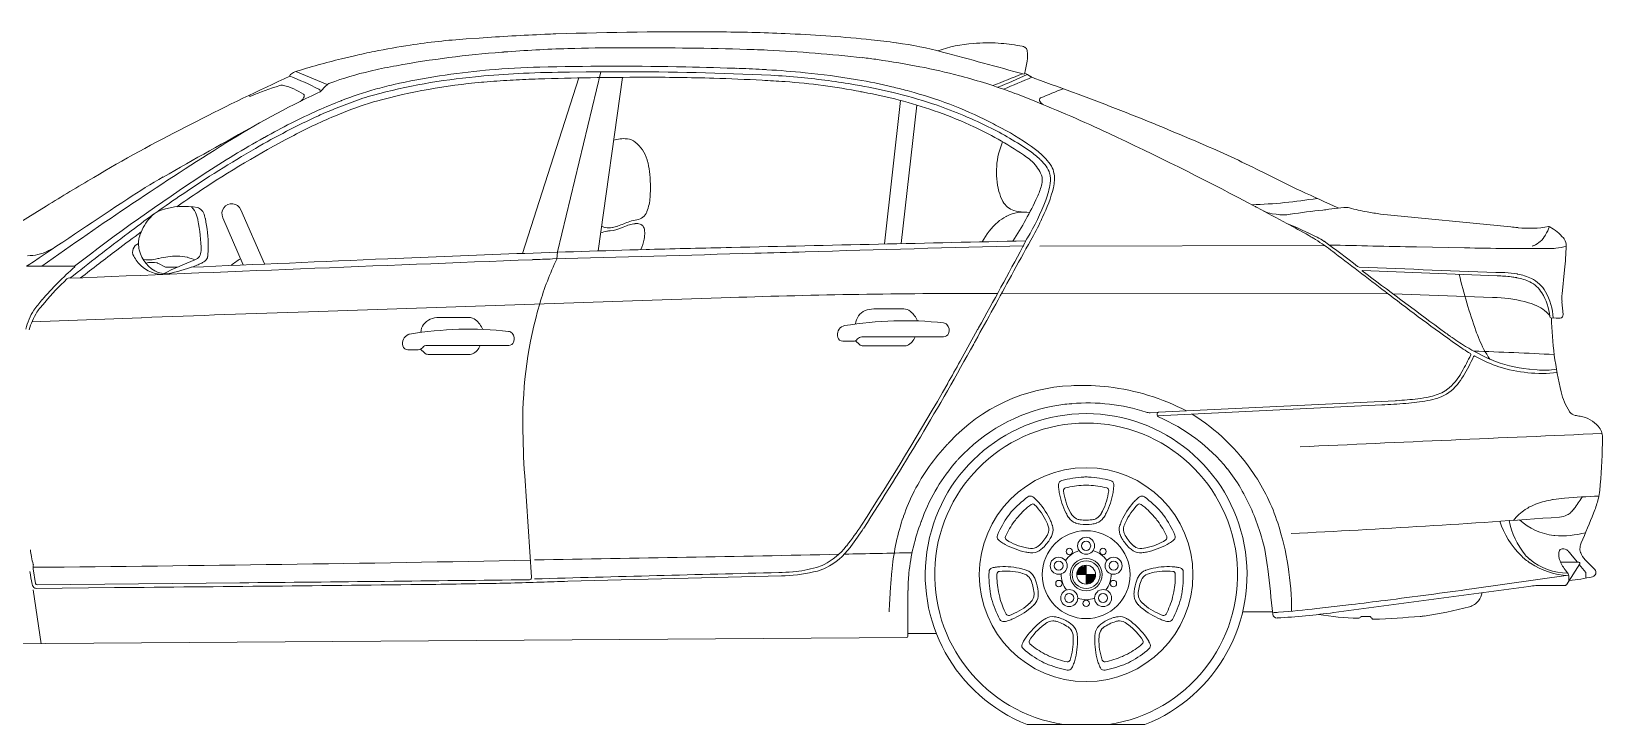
# Model space of a CAD drawing. Header units: millimetres. Extents: x 1135 to 1350, y 205 to 283.
# Drawn here: x 1158.92 to 1162.251, y 210.334 to 211.803 of the extents above; entities that cross this region are included whole.
import ezdxf

# ---------------------------------------------------------------- set-up
doc = ezdxf.new("R2010")
doc.units = ezdxf.units.MM
doc.header["$LTSCALE"] = 10
doc.layers.add('CARROS', color=252, linetype='Continuous', lineweight=13)

# ---------------------------------------------------------------- blocks, each defined once
blk = doc.blocks.new('A$C22F757E9')
at = {"layer": 'CARROS'}
h = blk.add_hatch(color=256, dxfattribs=at)
edge = h.paths.add_edge_path()
edge.add_line((-113.0689, 1228.8035), (-113.0506, 1228.8035))
edge.add_line((-113.0506, 1228.8035), (-113.0506, 1228.8217))
edge.add_ellipse((-113.0506, 1228.8035), major_axis=(0.0129, 0.0129), ratio=1, start_angle=45, end_angle=135)
edge = h.paths.add_edge_path()
edge.add_line((-113.0323, 1228.8035), (-113.0506, 1228.8035))
edge.add_line((-113.0506, 1228.8035), (-113.0506, 1228.7852))
edge.add_ellipse((-113.0506, 1228.8035), major_axis=(-0.0129, 0.0129), ratio=1, start_angle=135, end_angle=225)
for p, q in [((-114.3375, 1229.9403), (-114.3649, 1229.9385)), ((-113.6779, 1229.9493), (-113.6886, 1229.9497)), ((-114.2851, 1229.9107), (-114.2893, 1229.9104)), ((-113.9976, 1229.9196), (-114.0158, 1229.9195)), ((-113.4525, 1229.9302), (-113.453, 1229.9302)), ((-113.2899, 1229.929), (-113.2829, 1229.9294)), ((-113.1811, 1229.9211), (-113.1809, 1229.921)), ((-113.1757, 1229.9136), (-113.1757, 1229.913)), ((-114.6015, 1229.9028), (-114.6293, 1229.8961)), ((-114.563, 1229.8715), (-114.5684, 1229.8702)), ((-114.3156, 1229.8728), (-114.3239, 1229.8721)), ((-113.917, 1229.8793), (-113.9193, 1229.8794)), ((-113.7863, 1229.876), (-113.7918, 1229.8762)), ((-113.73, 1229.8734), (-113.7301, 1229.8734)), ((-114.7386, 1229.8601), (-114.7386, 1229.8596)), ((-114.7372, 1229.8629), (-114.7376, 1229.8625)), ((-114.7263, 1229.8691), (-114.6596, 1229.8416)), ((-114.6625, 1229.839), (-114.6736, 1229.8272)), ((-114.3273, 1229.86), (-114.345, 1229.8584)), ((-114.3273, 1229.847), (-114.3325, 1229.8465)), ((-114.2654, 1229.8514), (-114.2719, 1229.851)), ((-114.1263, 1229.8557), (-114.2454, 1229.484)), ((-114.1713, 1229.4871), (-114.0798, 1229.8688)), ((-114.1108, 1229.8685), (-114.1462, 1229.8681)), ((-114.0333, 1229.8569), (-114.0854, 1229.4893)), ((-113.689, 1229.848), (-113.6899, 1229.848)), ((-113.5356, 1229.852), (-113.5396, 1229.8526)), ((-113.3156, 1229.8594), (-113.3194, 1229.8604)), ((-114.7102, 1229.8125), (-114.7096, 1229.8135)), ((-114.676, 1229.8256), (-114.6794, 1229.8242)), ((-114.6741, 1229.8279), (-114.6738, 1229.8269)), ((-114.6291, 1229.8078), (-114.6301, 1229.8075)), ((-113.5134, 1229.8238), (-113.5224, 1229.8256)), ((-113.478, 1229.504), (-113.444, 1229.8081)), ((-113.4622, 1229.8256), (-113.463, 1229.8258)), ((-113.4151, 1229.8247), (-113.4303, 1229.8289)), ((-113.207, 1229.8251), (-113.2081, 1229.8255)), ((-113.1492, 1229.807), (-113.1489, 1229.8064)), ((-114.6743, 1229.7773), (-114.6777, 1229.7757)), ((-114.6422, 1229.7757), (-114.6442, 1229.7748)), ((-113.4427, 1229.5047), (-113.4098, 1229.7984)), ((-114.9368, 1229.7638), (-114.9606, 1229.7517)), ((-113.2863, 1229.7513), (-113.2889, 1229.7525)), ((-113.258, 1229.7524), (-113.2596, 1229.7532)), ((-113.23, 1229.7496), (-113.2301, 1229.7496)), ((-114.7925, 1229.7299), (-114.7934, 1229.7294)), ((-113.9808, 1229.6807), (-113.9813, 1229.6824)), ((-113.1645, 1229.678), (-113.1649, 1229.6784)), ((-113.1474, 1229.682), (-113.1487, 1229.6833)), ((-113.1362, 1229.6845), (-113.1368, 1229.6852)), ((-113.1437, 1229.6408), (-113.1437, 1229.6412)), ((-113.1279, 1229.653), (-113.1281, 1229.6536)), ((-113.1188, 1229.6536), (-113.1189, 1229.6539)), ((-114.9658, 1229.6099), (-114.967, 1229.6091)), ((-114.93, 1229.6159), (-114.9316, 1229.6148)), ((-113.1269, 1229.6323), (-113.1268, 1229.6332)), ((-115.2553, 1229.5843), (-115.436, 1229.4733)), ((-114.9437, 1229.5785), (-114.9471, 1229.5829)), ((-114.8426, 1229.5767), (-114.7927, 1229.4617)), ((-113.9822, 1229.5717), (-113.9818, 1229.5726)), ((-113.2273, 1229.5946), (-113.227, 1229.5941)), ((-112.6951, 1229.585), (-112.7085, 1229.5921)), ((-112.5042, 1229.5813), (-112.5359, 1229.5775)), ((-114.8377, 1229.4598), (-114.8809, 1229.5596)), ((-114.0709, 1229.5391), (-114.07, 1229.5389)), ((-114.055, 1229.5387), (-114.0543, 1229.5389)), ((-114.0065, 1229.5471), (-114.0069, 1229.5471)), ((-113.2191, 1229.5628), (-113.2205, 1229.562)), ((-113.1461, 1229.5541), (-113.1454, 1229.5557)), ((-112.6475, 1229.5669), (-112.6564, 1229.5682)), ((-112.1501, 1229.5401), (-112.4263, 1229.5674)), ((-112.135, 1229.5386), (-112.1359, 1229.5387)), ((-115.054, 1229.529), (-115.0567, 1229.5225)), ((-114.0798, 1229.5274), (-114.08, 1229.5273)), ((-113.9877, 1229.5139), (-113.987, 1229.5179)), ((-113.181, 1229.5058), (-113.1813, 1229.5051)), ((-112.5687, 1229.5163), (-112.5693, 1229.5167)), ((-112.077, 1229.5226), (-112.0767, 1229.523)), ((-115.2515, 1229.4893), (-115.2391, 1229.4954)), ((-115.0696, 1229.4781), (-115.0697, 1229.4783)), ((-115.058, 1229.4916), (-115.058, 1229.4914)), ((-115.0187, 1229.473), (-115.0238, 1229.4718)), ((-114.9547, 1229.4754), (-114.956, 1229.4757)), ((-114.913, 1229.4773), (-114.9129, 1229.4778)), ((-114.1727, 1229.4722), (-114.1713, 1229.4871)), ((-113.149, 1229.4992), (-112.5448, 1229.5005)), ((-112.5316, 1229.491), (-112.5326, 1229.4917)), ((-112.2485, 1229.4958), (-112.3501, 1229.4978)), ((-115.2971, 1229.4568), (-115.2281, 1229.4568)), ((-115.2281, 1229.4568), (-115.1952, 1229.4568)), ((-115.1952, 1229.4568), (-115.1951, 1229.4568)), ((-115.0187, 1229.4633), (-115.0024, 1229.4551)), ((-115.0004, 1229.4546), (-114.9779, 1229.4546)), ((-114.9256, 1229.4637), (-114.9241, 1229.4645)), ((-114.9178, 1229.4688), (-114.9179, 1229.4687)), ((-112.1358, 1229.4404), (-112.1358, 1229.4404)), ((-112.0416, 1229.3985), (-112.0364, 1229.4496)), ((-112.1496, 1229.4344), (-112.1488, 1229.4343)), ((-112.1372, 1229.4326), (-112.1372, 1229.4325)), ((-115.2642, 1229.3854), (-115.2733, 1229.3746)), ((-115.2584, 1229.3803), (-115.2675, 1229.3695)), ((-113.8037, 1229.3907), (-114.6992, 1229.3606)), ((-113.2383, 1229.3993), (-113.2613, 1229.3994)), ((-112.4099, 1229.3982), (-113.2299, 1229.3993)), ((-112.4, 1229.3981), (-112.1893, 1229.391)), ((-112.1007, 1229.3754), (-112.0999, 1229.3751)), ((-112.0396, 1229.3543), (-112.0418, 1229.3818)), ((-115.2856, 1229.339), (-115.0536, 1229.3479)), ((-112.0654, 1229.3476), (-112.0539, 1229.3467)), ((-113.3177, 1229.2557), (-113.2806, 1229.3226)), ((-112.2785, 1229.3084), (-112.2802, 1229.3096)), ((-112.2181, 1229.3039), (-112.2176, 1229.3027)), ((-112.2237, 1229.2649), (-112.2224, 1229.2642)), ((-112.1925, 1229.2591), (-112.1909, 1229.2585)), ((-112.0944, 1229.2372), (-112.1109, 1229.2387)), ((-113.0764, 1229.204), (-113.0826, 1229.2038)), ((-112.2641, 1229.2057), (-112.2637, 1229.2063)), ((-112.2541, 1229.2335), (-112.2573, 1229.2279)), ((-112.3958, 1229.1719), (-112.897, 1229.1475)), ((-112.32, 1229.1808), (-112.3224, 1229.1802)), ((-112.3051, 1229.1777), (-112.3034, 1229.1783)), ((-113.0812, 1229.1657), (-113.0869, 1229.1652)), ((-112.897, 1229.1475), (-112.9152, 1229.1466)), ((-112.9002, 1229.1418), (-112.9002, 1229.1441)), ((-112.8998, 1229.1399), (-112.4234, 1229.1631)), ((-112.0261, 1229.1493), (-112.0257, 1229.1487)), ((-112.0036, 1229.1391), (-112.003, 1229.139)), ((-113.3441, 1229.0802), (-113.3451, 1229.0791)), ((-113.3397, 1229.085), (-113.3397, 1229.0849)), ((-113.3253, 1229.0443), (-113.3255, 1229.044)), ((-114.2263, 1228.7979), (-114.2408, 1229.0128)), ((-112.7228, 1228.9862), (-112.7233, 1228.9872)), ((-111.9622, 1228.9782), (-111.9623, 1228.9775)), ((-112.0957, 1228.9534), (-112.0982, 1228.9525)), ((-112.0603, 1228.9627), (-112.0618, 1228.9624)), ((-111.9656, 1228.9613), (-111.9657, 1228.9607)), ((-113.4377, 1228.9271), (-113.438, 1228.9262)), ((-113.397, 1228.9247), (-113.3997, 1228.9177)), ((-112.031, 1228.9299), (-112.0307, 1228.93)), ((-112.023, 1228.9354), (-112.0228, 1228.9357)), ((-115.2866, 1228.8422), (-115.2864, 1228.841)), ((-113.5591, 1228.8637), (-113.5583, 1228.8647)), ((-113.5511, 1228.861), (-113.5493, 1228.8633)), ((-112.0486, 1228.8431), (-112.0485, 1228.8429)), ((-112.009, 1228.8297), (-112.0238, 1228.8479)), ((-112.0034, 1228.8619), (-112.0035, 1228.8611)), ((-112.0024, 1228.8507), (-112.0022, 1228.85)), ((-115.2828, 1228.8161), (-115.2777, 1228.7849)), ((-113.6727, 1228.8095), (-113.6718, 1228.8096)), ((-113.462, 1228.8164), (-113.4627, 1228.8093)), ((-113.0506, 1228.7852), (-113.0506, 1228.8217)), ((-112.6655, 1228.8157), (-112.666, 1228.8204)), ((-112.1092, 1228.828), (-112.1088, 1228.8278)), ((-112.0446, 1228.8297), (-112.0061, 1228.8297)), ((-112.0302, 1228.8071), (-112.0354, 1228.814)), ((-112.0043, 1228.8262), (-112.0326, 1228.7817)), ((-112.0051, 1228.8248), (-111.9916, 1228.8081)), ((-111.9928, 1228.8351), (-111.9725, 1228.8146)), ((-111.991, 1228.8066), (-111.991, 1228.7962)), ((-115.283, 1228.7786), (-115.2828, 1228.7783)), ((-115.2826, 1228.7716), (-115.266, 1228.6573)), ((-115.1103, 1228.776), (-115.2765, 1228.7744)), ((-115.2743, 1228.7821), (-114.8447, 1228.7862)), ((-113.689, 1228.8012), (-113.6885, 1228.8013)), ((-113.0323, 1228.8035), (-113.0689, 1228.8035)), ((-112.1118, 1228.7787), (-112.5253, 1228.7232)), ((-112.2329, 1228.7734), (-112.0278, 1228.8021)), ((-112.0345, 1228.7807), (-112.0823, 1228.7807)), ((-112.0274, 1228.7988), (-112.0274, 1228.7899)), ((-113.4283, 1228.77), (-113.4283, 1228.673)), ((-112.5614, 1228.7317), (-112.4882, 1228.7402)), ((-112.7186, 1228.7251), (-112.6556, 1228.7251)), ((-112.4704, 1228.7124), (-112.4688, 1228.7137)), ((-112.4652, 1228.7151), (-112.4511, 1228.7151)), ((-112.4467, 1228.713), (-112.4453, 1228.7112)), ((-113.4283, 1228.6789), (-113.3681, 1228.6789)), ((-113.431, 1228.6703), (-115.5426, 1228.6553)), ((-113.1753, 1228.486), (-112.9259, 1228.486))]:
    blk.add_line(p, q, dxfattribs=at)
for points in [[(-114.3299, 1229.323, 0.11548), (-114.345, 1229.3432, 0.176796), (-114.3594, 1229.3485), (-114.4227, 1229.3485, 0.101369), (-114.441, 1229.3448, 0.277823), (-114.4613, 1229.3166)], [(-113.4079, 1229.341, 0.11548), (-113.423, 1229.3613, 0.176796), (-113.4374, 1229.3665), (-113.5006, 1229.3665, 0.101369), (-113.5189, 1229.3628, 0.277823), (-113.5393, 1229.3346)], [(-113.4133, 1229.3072, -0.205932), (-113.4297, 1229.2892, -0.106247), (-113.4343, 1229.2882), (-113.5237, 1229.2882, -0.186076), (-113.5312, 1229.2911), (-113.5398, 1229.2989)], [(-114.3353, 1229.2892, -0.205932), (-114.3517, 1229.2712, -0.106247), (-114.3563, 1229.2702), (-114.4457, 1229.2702, -0.186076), (-114.4533, 1229.2731), (-114.4619, 1229.2809)], [(-113.0346, 1228.9202, -0.073262), (-113.0641, 1228.9199, -0.083125), (-113.0712, 1228.9221), (-113.0715, 1228.9222, -0.163159), (-113.0831, 1228.9339, 0.004366), (-113.0835, 1228.9346), (-113.0852, 1228.9379, -0.090388), (-113.0984, 1228.9812, -0.373981), (-113.0942, 1228.9873, -0.054792), (-113.0565, 1228.9928, -0.017715), (-113.0447, 1228.9928, -0.054792), (-113.007, 1228.9873, -0.373981), (-113.0028, 1228.9812, -0.090388), (-113.016, 1228.9379), (-113.0177, 1228.9346, 0.004366), (-113.0181, 1228.9339, -0.163159), (-113.0297, 1228.9222), (-113.03, 1228.9221, -0.083125), (-113.0371, 1228.9199)], [(-113.1319, 1228.8888, -0.073262), (-113.15, 1228.8655, -0.083125), (-113.1562, 1228.8613), (-113.1565, 1228.8612, -0.163159), (-113.1729, 1228.8594, 0.004366), (-113.1737, 1228.8595), (-113.1773, 1228.8603, -0.090388), (-113.2194, 1228.877, -0.373981), (-113.2215, 1228.884, -0.054792), (-113.2024, 1228.9169, -0.017715), (-113.195, 1228.9262, -0.054792), (-113.1672, 1228.9522, -0.373981), (-113.1598, 1228.9517, -0.090388), (-113.1342, 1228.9143), (-113.1327, 1228.911, 0.004366), (-113.1323, 1228.9102, -0.163159), (-113.1304, 1228.8938), (-113.1305, 1228.8935, -0.083125), (-113.1332, 1228.8866)], [(-112.9493, 1228.8638, -0.073262), (-112.968, 1228.8866, -0.083125), (-112.9707, 1228.8935), (-112.9708, 1228.8938, -0.163159), (-112.9689, 1228.9102, 0.004366), (-112.9685, 1228.911), (-112.967, 1228.9143, -0.090388), (-112.9414, 1228.9517, -0.373981), (-112.934, 1228.9522, -0.054792), (-112.9062, 1228.9262, -0.017715), (-112.8988, 1228.9169, -0.054792), (-112.8797, 1228.884, -0.373981), (-112.8818, 1228.877, -0.090388), (-112.9239, 1228.8603), (-112.9275, 1228.8595, 0.004366), (-112.9283, 1228.8594, -0.163159), (-112.9447, 1228.8612), (-112.945, 1228.8613, -0.083125), (-112.9512, 1228.8655)], [(-113.168, 1228.793, -0.073262), (-113.1611, 1228.7644, -0.083125), (-113.1616, 1228.757), (-113.1617, 1228.7567, -0.163159), (-113.1706, 1228.7427, 0.004366), (-113.1712, 1228.7422), (-113.174, 1228.7398, -0.090388), (-113.2133, 1228.7173, -0.373981), (-113.2202, 1228.72, -0.054792), (-113.2339, 1228.7555, -0.017715), (-113.2365, 1228.7671, -0.054792), (-113.2396, 1228.805, -0.373981), (-113.2346, 1228.8105, -0.090388), (-113.1894, 1228.8073), (-113.1858, 1228.8063, 0.004366), (-113.185, 1228.8061, -0.163159), (-113.171, 1228.7974), (-113.1708, 1228.7971, -0.083125), (-113.1671, 1228.7907)], [(-112.9403, 1228.7619, -0.073262), (-112.9341, 1228.7907, -0.083125), (-112.9304, 1228.7971), (-112.9302, 1228.7974, -0.163159), (-112.9162, 1228.8061, 0.004366), (-112.9154, 1228.8063), (-112.9118, 1228.8073, -0.090388), (-112.8666, 1228.8105, -0.373981), (-112.8616, 1228.805, -0.054792), (-112.8647, 1228.7671, -0.017715), (-112.8673, 1228.7555, -0.054792), (-112.881, 1228.72, -0.373981), (-112.8879, 1228.7173, -0.090388), (-112.9272, 1228.7398), (-112.93, 1228.7422, 0.004366), (-112.9306, 1228.7427, -0.163159), (-112.9395, 1228.7567), (-112.9396, 1228.757, -0.083125), (-112.9401, 1228.7644)], [(-113.1157, 1228.7052, -0.073262), (-113.0889, 1228.6927, -0.083125), (-113.0835, 1228.6877), (-113.0833, 1228.6874, -0.163159), (-113.0779, 1228.6718, 0.004366), (-113.0779, 1228.671), (-113.0778, 1228.6673, -0.090388), (-113.0847, 1228.6226, -0.373981), (-113.0911, 1228.6189, -0.054792), (-113.1274, 1228.6303, -0.017715), (-113.1381, 1228.6354, -0.054792), (-113.1697, 1228.6567, -0.373981), (-113.1708, 1228.664, -0.090388), (-113.1401, 1228.6973), (-113.1371, 1228.6995, 0.004366), (-113.1365, 1228.7, -0.163159), (-113.121, 1228.7055), (-113.1206, 1228.7055, -0.083125), (-113.1133, 1228.7044)], [(-113.0143, 1228.6913, -0.073262), (-112.9879, 1228.7044, -0.083125), (-112.9806, 1228.7055), (-112.9802, 1228.7055, -0.163159), (-112.9647, 1228.7, 0.004366), (-112.9641, 1228.6995), (-112.9611, 1228.6973, -0.090388), (-112.9304, 1228.664, -0.373981), (-112.9315, 1228.6567, -0.054792), (-112.9631, 1228.6354, -0.017715), (-112.9738, 1228.6303, -0.054792), (-113.0101, 1228.6189, -0.373981), (-113.0165, 1228.6226, -0.090388), (-113.0234, 1228.6673), (-113.0233, 1228.671, 0.004366), (-113.0233, 1228.6718, -0.163159), (-113.0179, 1228.6874), (-113.0177, 1228.6877, -0.083125), (-113.0123, 1228.6927)]]:
    blk.add_lwpolyline(points, format="xyb", dxfattribs=at)
for points in [[(-113.5358, 1229.3021, -0.22651), (-113.5445, 1229.2979), (-113.5664, 1229.2979, -0.337736), (-113.5772, 1229.3062, -0.372119), (-113.5658, 1229.3302, -0.06192), (-113.5631, 1229.331, -0.069103), (-113.3528, 1229.337, -0.185882), (-113.3457, 1229.3333, -0.282354), (-113.3423, 1229.3143, -0.308281), (-113.3527, 1229.3072), (-113.5263, 1229.3072, 0.22651), (-113.535, 1229.303)], [(-114.4578, 1229.284, -0.22651), (-114.4665, 1229.2799), (-114.4885, 1229.2799, -0.337736), (-114.4993, 1229.2881, -0.372119), (-114.4878, 1229.3122, -0.06192), (-114.4852, 1229.313, -0.069103), (-114.2749, 1229.3189, -0.185882), (-114.2677, 1229.3152, -0.282354), (-114.2643, 1229.2963, -0.308281), (-114.2748, 1229.2892), (-114.4483, 1229.2892, 0.22651), (-114.457, 1229.285)], [(-113.0457, 1229.0103, 0.028399), (-113.0555, 1229.0103, 0.049879), (-113.1023, 1229.0029, 0.323135), (-113.109, 1228.9948, 0.031599), (-113.109, 1228.9893), (-113.1089, 1228.988, 0.028493), (-113.1077, 1228.9778, 0.072055), (-113.093, 1228.9336, 0.031687), (-113.088, 1228.9249), (-113.0876, 1228.9243, 0.162544), (-113.0729, 1228.913), (-113.0723, 1228.9127, 0.052962), (-113.063, 1228.9106, 0.062265), (-113.0382, 1228.9106, 0.052962), (-113.0289, 1228.9127), (-113.0283, 1228.913, 0.162544), (-113.0136, 1228.9243), (-113.0132, 1228.9249, 0.031687), (-113.0082, 1228.9336, 0.072055), (-112.9935, 1228.9778, 0.028493), (-112.9923, 1228.988), (-112.9922, 1228.9893, 0.031599), (-112.9922, 1228.9948, 0.323135), (-112.9989, 1229.0029, 0.049879)], [(-113.2092, 1228.9363, 0.028399), (-113.2154, 1228.9286, 0.049879), (-113.2387, 1228.8874, 0.323135), (-113.2366, 1228.8771, 0.031599), (-113.2323, 1228.8737), (-113.2312, 1228.8729, 0.028493), (-113.2225, 1228.8675, 0.072055), (-113.1788, 1228.8514, 0.031687), (-113.1689, 1228.85), (-113.1681, 1228.8499, 0.162544), (-113.1501, 1228.8543), (-113.1496, 1228.8546, 0.052962), (-113.1421, 1228.8605, 0.062265), (-113.1266, 1228.88, 0.052962), (-113.1225, 1228.8885), (-113.1223, 1228.8892, 0.162544), (-113.122, 1228.9077), (-113.1223, 1228.9084, 0.031687), (-113.1259, 1228.9177, 0.072055), (-113.1513, 1228.9568, 0.028493), (-113.1585, 1228.9641), (-113.1595, 1228.9649, 0.031599), (-113.1638, 1228.9684, 0.323135), (-113.1743, 1228.9682, 0.049879)], [(-112.8858, 1228.9286, 0.028399), (-112.892, 1228.9363, 0.049879), (-112.9269, 1228.9682, 0.323135), (-112.9374, 1228.9684, 0.031599), (-112.9417, 1228.9649), (-112.9427, 1228.9641, 0.028493), (-112.9499, 1228.9568, 0.072055), (-112.9753, 1228.9177, 0.031687), (-112.9789, 1228.9084), (-112.9792, 1228.9077, 0.162544), (-112.9789, 1228.8892), (-112.9787, 1228.8885, 0.052962), (-112.9746, 1228.88, 0.062265), (-112.9591, 1228.8605, 0.052962), (-112.9516, 1228.8546), (-112.9511, 1228.8543, 0.162544), (-112.9331, 1228.8499), (-112.9323, 1228.85, 0.031687), (-112.9224, 1228.8514, 0.072055), (-112.8787, 1228.8675, 0.028493), (-112.87, 1228.8729), (-112.8689, 1228.8737, 0.031599), (-112.8646, 1228.8771, 0.323135), (-112.8625, 1228.8874, 0.049879)], [(-113.2533, 1228.7622, 0.028399), (-113.2511, 1228.7526, 0.049879), (-113.2336, 1228.7087, 0.323135), (-113.2241, 1228.704, 0.031599), (-113.2188, 1228.7052), (-113.2175, 1228.7056, 0.028493), (-113.2079, 1228.709, 0.072055), (-113.168, 1228.7332, 0.031687), (-113.1607, 1228.74), (-113.1602, 1228.7405, 0.162544), (-113.1524, 1228.7573), (-113.1523, 1228.758, 0.052962), (-113.1523, 1228.7675, 0.062265), (-113.1578, 1228.7917, 0.052962), (-113.162, 1228.8003), (-113.1623, 1228.8009, 0.162544), (-113.1766, 1228.8126), (-113.1774, 1228.8129, 0.031687), (-113.1869, 1228.8159, 0.072055), (-113.2333, 1228.8203, 0.028493), (-113.2435, 1228.8192), (-113.2447, 1228.819, 0.031599), (-113.2501, 1228.8178, 0.323135), (-113.2565, 1228.8094, 0.049879)], [(-112.8501, 1228.7526, 0.028399), (-112.8479, 1228.7622, 0.049879), (-112.8447, 1228.8094, 0.323135), (-112.8511, 1228.8178, 0.031599), (-112.8565, 1228.819), (-112.8577, 1228.8192, 0.028493), (-112.8679, 1228.8203, 0.072055), (-112.9143, 1228.8159, 0.031687), (-112.9238, 1228.8129), (-112.9246, 1228.8126, 0.162544), (-112.9389, 1228.8009), (-112.9392, 1228.8003, 0.052962), (-112.9434, 1228.7917, 0.062265), (-112.9489, 1228.7675, 0.052962), (-112.9489, 1228.758), (-112.9488, 1228.7573, 0.162544), (-112.941, 1228.7405), (-112.9405, 1228.74, 0.031687), (-112.9332, 1228.7332, 0.072055), (-112.8933, 1228.709, 0.028493), (-112.8837, 1228.7056), (-112.8824, 1228.7052, 0.031599), (-112.8771, 1228.704, 0.323135), (-112.8676, 1228.7087, 0.049879)], [(-113.1448, 1228.6193, 0.028399), (-113.1359, 1228.615, 0.049879), (-113.0906, 1228.6013, 0.323135), (-113.081, 1228.6058, 0.031599), (-113.0786, 1228.6107), (-113.0781, 1228.6119, 0.028493), (-113.0748, 1228.6216, 0.072055), (-113.0688, 1228.6678, 0.031687), (-113.0696, 1228.6778), (-113.0697, 1228.6786, 0.162544), (-113.078, 1228.6951), (-113.0785, 1228.6956, 0.052962), (-113.0859, 1228.7016, 0.062265), (-113.1083, 1228.7124, 0.052962), (-113.1175, 1228.7144), (-113.1182, 1228.7145, 0.162544), (-113.1363, 1228.7106), (-113.137, 1228.7102, 0.031687), (-113.1453, 1228.7047, 0.072055), (-113.1777, 1228.6711, 0.028493), (-113.1832, 1228.6625), (-113.1838, 1228.6614, 0.031599), (-113.1862, 1228.6564, 0.323135), (-113.1837, 1228.6462, 0.049879)], [(-112.9653, 1228.615, 0.028399), (-112.9564, 1228.6193, 0.049879), (-112.9175, 1228.6462, 0.323135), (-112.915, 1228.6564, 0.031599), (-112.9174, 1228.6614), (-112.918, 1228.6625, 0.028493), (-112.9235, 1228.6711, 0.072055), (-112.9559, 1228.7047, 0.031687), (-112.9642, 1228.7102), (-112.9649, 1228.7106, 0.162544), (-112.983, 1228.7145), (-112.9837, 1228.7144, 0.052962), (-112.9929, 1228.7124, 0.062265), (-113.0153, 1228.7016, 0.052962), (-113.0227, 1228.6956), (-113.0232, 1228.6951, 0.162544), (-113.0315, 1228.6786), (-113.0316, 1228.6778, 0.031687), (-113.0324, 1228.6678, 0.072055), (-113.0264, 1228.6216, 0.028493), (-113.0231, 1228.6119), (-113.0226, 1228.6107, 0.031599), (-113.0202, 1228.6058, 0.323135), (-113.0106, 1228.6013, 0.049879)]]:
    blk.add_lwpolyline(points, format="xyb", close=True, dxfattribs=at)
for centre, radius in [((-113.0506, 1228.8035), 0.2265), ((-113.0506, 1228.8035), 0.0931), ((-113.0506, 1228.8646), 0.018), ((-113.0506, 1228.8646), 0.00963), ((-113.1088, 1228.8224), 0.018), ((-113.0863, 1228.8526), 0.00677), ((-113.0506, 1228.8035), 0.0341), ((-113.0149, 1228.8526), 0.00677), ((-112.9924, 1228.8224), 0.018), ((-113.1088, 1228.8224), 0.00963), ((-113.0506, 1228.8035), 0.0295), ((-113.0506, 1228.8035), 0.02), ((-112.9924, 1228.8224), 0.00963), ((-113.1084, 1228.7847), 0.00677), ((-113.0865, 1228.754), 0.018), ((-113.0147, 1228.754), 0.018), ((-112.9928, 1228.7847), 0.00677), ((-113.0865, 1228.754), 0.00963), ((-113.0506, 1228.7427), 0.00677), ((-113.0147, 1228.754), 0.00963)]:
    blk.add_circle(centre, radius, dxfattribs=at)
for radius, start, end in [(0.3411, 291.4472, 248.5528), (0.3211, 278.6159, 261.3841), (0.053, 106.2579, 145.7421), (0.053, 34.2579, 73.7421), (0.053, 178.2579, 217.7421), (0.0183, 90, 180), (0.053, 322.2579, 1.7421), (0.0183, 270, 0), (0.053, 250.2579, 289.7421)]:
    blk.add_arc((-113.0506, 1228.8035), radius, start, end, dxfattribs=at)
for centre, major_axis, start_param, end_param in [((-114.266, 1228.4584), (0, 1.4835), 0.067705, 0.149318), ((-113.9558, 1224.2258), (0, 5.7277), 0.042956, 0.067705), ((-114.1015, 1227.668), (0, 2.2823), 0.032475, 0.042956), ((-113.8972, 1221.2834), (0, 8.6702), -0.00781, 0.032475), ((-113.8621, 1225.8454), (0, 4.1081), -0.042876, -0.00781), ((-113.804, 1226.9662), (0, 2.9858), -0.101354, -0.042876), ((-113.661, 1228.3927), (0, 1.552), -0.136479, -0.101354), ((-114.3433, 1228.7922), (0, 1.1411), 0.193693, 0.231718), ((-114.2242, 1228.1758), (0, 1.7692), 0.149318, 0.193693), ((-114.1187, 1227.6304), (0, 2.2866), 0.075791, 0.175851), ((-114.0638, 1226.9523), (0, 2.967), 0.029196, 0.075791), ((-114.0444, 1226.278), (0, 3.6416), -0.003117, 0.029196), ((-114.0234, 1233.1147), (0, 3.1952), 3.138476, 3.143989), ((-113.981, 1222.8557), (0, 7.0639), -0.032568, 0.002396), ((-113.8129, 1228.091), (0, 1.8258), -0.048297, -0.032568), ((-113.8913, 1226.4447), (0, 3.474), -0.107335, -0.048297), ((-113.5657, 1229.0936), (0, 0.8444), -0.256056, -0.136479), ((-113.2715, 1229.646), (0, 0.2835), 0.065697, 0.34208), ((-118.5976, 1209.585), (0, 21.0105), -0.264706, -0.256056), ((-113.2592, 1229.565), (0, 0.3652), -0.079358, 0.065697), ((-113.2621, 1229.5288), (0, 0.4015), -0.19381, -0.079358), ((-113.1894, 1229.9049), (0, 0.0183), -0.478361, -0.19381), ((-113.1853, 1229.9123), (0, 0.00982), -1.440971, -0.478361), ((-113.2582, 1229.9021), (0, 0.0844), 4.582787, 4.842214), ((-114.3108, 1228.5261), (0, 1.4077), 0.231718, 0.305685), ((-114.4158, 1229.1822), (0, 0.7052), 0.221404, 0.3497), ((-114.3161, 1228.7582), (0, 1.1411), 0.175851, 0.221404), ((-114.1857, 1228.304), (0, 1.5743), 0.089203, 0.21595), ((-114.1754, 1228.2816), (0, 1.5976), 0.021399, 0.089203), ((-114.0501, 1222.34), (0, 7.5406), -0.01761, 0.021399), ((-113.8814, 1231.9331), (0, 2.0541), 3.123983, 3.125376), ((-114.0236, 1223.0333), (0, 6.8469), -0.033626, -0.016216), ((-113.7061, 1232.6135), (0, 2.7388), 3.107967, 3.109804), ((-113.8506, 1227.8229), (0, 2.0541), -0.059598, -0.031789), ((-113.6631, 1231.0125), (0, 1.1411), 3.081995, 3.084453), ((-113.8452, 1227.7796), (0, 2.097), -0.096438, -0.05714), ((-113.621, 1228.9911), (0, 0.9129), -0.143061, -0.107335), ((-113.793, 1227.779), (0, 2.1374), -0.186177, -0.143061), ((-113.6321, 1228.646), (0, 1.2553), -0.255665, -0.186177), ((-113.3173, 1229.9099), (0, 0.1449), 4.387792, 4.582787), ((-112.3457, 1224.501), (0, 5.8833), 0.425561, 0.463424), ((-114.397, 1228.7083), (0, 1.1899), 0.314715, 0.370528), ((-114.7557, 1229.8268), (0, 0.0137), -0.24656, 0.314715), ((-114.7872, 1229.6997), (0, 0.1447), -0.574008, -0.24656), ((-114.7353, 1229.8601), (0, 0.00342), 0.781916, 1.570796), ((-114.9808, 1229.2245), (0, 0.681), -0.468973, -0.369211), ((-114.7214, 1229.8467), (0, 0.0228), 0.305685, 0.781916), ((-114.6462, 1229.8233), (0, 0.0228), 0.3497, 0.809947), ((-114.2281, 1228.5515), (0, 1.3122), 0.090512, 0.260903), ((-114.3735, 1229.173), (0, 0.6847), 0.21595, 0.276643), ((-114.2254, 1228.5694), (0, 1.2817), 0.084975, 0.264181), ((-114.1813, 1228.2693), (0, 1.5976), 0.03961, 0.092933), ((-114.1556, 1227.8003), (0, 2.0541), 0.057492, 0.084975), ((-114.1621, 1228.0285), (0, 1.8258), 0.027575, 0.057492), ((-114.1108, 1226.4658), (0, 3.4026), 0.010555, 0.03961), ((-113.9558, 1220.4368), (0, 9.4205), 0.003741, 0.027575), ((-114.0352, 1222.5952), (0, 7.2737), 0, 0.010555), ((-114.0352, 1223.093), (0, 6.7759), -0.047367, 0), ((-113.9736, 1225.2926), (0, 4.5646), -0.029742, 0.003741), ((-113.9798, 1225.0823), (0, 4.775), -0.05154, -0.029742), ((-113.8649, 1227.3438), (0, 2.5105), -0.070793, -0.05154), ((-113.783, 1228.4935), (0, 1.3694), -0.095242, -0.047367), ((-113.7862, 1228.4562), (0, 1.3953), -0.188658, -0.070793), ((-113.811, 1228.1956), (0, 1.6686), -0.165628, -0.095242), ((-113.7979, 1228.2767), (0, 1.5976), -0.164823, -0.096438), ((-113.7439, 1228.6033), (0, 1.2553), -0.229103, -0.165628), ((-113.7244, 1228.6999), (0, 1.1679), -0.229895, -0.164823), ((-113.6672, 1228.9482), (0, 0.9129), -0.266519, -0.229895), ((-113.6263, 1228.6531), (0, 1.2469), -0.347359, -0.255665), ((-113.9174, 1231.6644), (0, 1.9469), 3.497667, 3.532974), ((-113.5105, 1230.5654), (0, 0.78), 3.503977, 3.592259), ((-115.8549, 1236.3841), (0, 7.0748), 3.528334, 3.537704), ((-113.2211, 1229.777), (0, 0.0978), -0.573051, -0.426735), ((-113.1444, 1229.8975), (0, 0.0456), 2.568542, 2.653432), ((-113.1444, 1229.8975), (0, 0.0456), 2.653432, 2.808287), ((-114.9817, 1224.5112), (0, 5.6543), -0.40291, -0.333305), ((-113.9133, 1228.1381), (0, 1.8568), 0.432291, 0.553116), ((-114.8227, 1229.8207), (0, 0.00342), 2.183101, 3.512121), ((-114.7238, 1229.8205), (0, 0.016), 3.596388, 4.189324), ((-114.7116, 1229.8184), (0, 0.00342), 4.667383, 5.709177), ((-114.7186, 1229.8187), (0, 0.0105), 4.189324, 4.667383), ((-114.6769, 1229.8178), (0, 0.00685), 0.375385, 0.432291), ((-114.3142, 1228.9527), (0, 0.9129), 0.358845, 0.417336), ((-114.6806, 1229.8258), (0, 0.00685), -1.259538, -0.468973), ((-114.6784, 1229.8319), (0, 0.00685), 3.516977, 3.95154), ((-114.3141, 1228.9658), (0, 0.89), 0.31283, 0.423211), ((-114.308, 1228.939), (0, 0.928), 0.276643, 0.358845), ((-114.4456, 1229.3783), (0, 0.4565), 0.260903, 0.31283), ((-114.4377, 1229.3661), (0, 0.4565), 0.264181, 0.303931), ((-113.2839, 1231.1269), (0, 1.3237), 2.952935, 2.957608), ((-113.6967, 1228.8239), (0, 1.0171), -0.339089, -0.183985), ((-113.6942, 1228.816), (0, 1.0366), -0.316825, -0.229103), ((-113.6452, 1228.9695), (0, 0.8865), -0.473775, -0.266519), ((-113.7045, 1228.4302), (0, 1.4835), -0.378342, -0.347359), ((-114.402, 1226.6492), (0, 3.4), -0.43088, -0.378342), ((-113.1457, 1229.8097), (0, 0.00411), 0.386959, 1.576526), ((-113.1434, 1229.8097), (0, 0.00649), 1.576526, 2.00349), ((-113.1367, 1229.8121), (0, 0.0137), 2.00349, 2.755876), ((-111.7804, 1226.4091), (0, 3.6763), 0.372704, 0.386959), ((-114.0313, 1228.3191), (0, 1.5976), 0.423211, 0.518785), ((-114.0921, 1228.4441), (0, 1.4692), 0.417336, 0.505068), ((-114.1665, 1228.617), (0, 1.2553), 0.396581, 0.478729), ((-114.3318, 1229.0234), (0, 0.8155), 0.303931, 0.396581), ((-113.6632, 1228.9119), (0, 0.9357), -0.453107, -0.316825), ((-113.6551, 1228.9437), (0, 0.8901), -0.430793, -0.339089), ((-113.4529, 1226.6893), (0, 3.4234), 0.463424, 0.528805), ((-106.041, 1213.4278), (0, 18.597), 0.499073, 0.511356), ((-113.593, 1229.0741), (0, 0.7453), -0.602357, -0.430793), ((-113.5711, 1229.0997), (0, 0.726), -0.596407, -0.453107), ((-114.6129, 1227.0538), (0, 3.0392), -0.480008, -0.473775), ((-113.4868, 1229.2489), (0, 0.5645), -0.632833, -0.480008), ((-115.7813, 1223.6038), (0, 6.7518), -0.480165, -0.43088), ((-110.7877, 1222.9996), (0, 7.8957), 0.553116, 0.613206), ((-113.5032, 1227.3802), (0, 2.6787), 0.518785, 0.587427), ((-113.7278, 1227.7589), (0, 2.222), 0.478729, 0.581369), ((-113.7054, 1227.7321), (0, 2.2823), 0.505068, 0.570944), ((-114.0314, 1229.6587), (0, 0.0685), -0.106302, 0.313902), ((-114.0319, 1229.6534), (0, 0.0738), -0.125341, -0.106302), ((-114.027, 1229.6927), (0, 0.0342), -0.643313, -0.125341), ((-114.0491, 1229.6628), (0, 0.0715), -1.293188, -0.643313), ((-113.082, 1229.6568), (0, 0.1611), 1.163556, 1.830237), ((-113.251, 1229.5752), (0, 0.1598), -0.811653, -0.632833), ((-113.6791, 1227.6132), (0, 2.2823), -0.463089, -0.40291), ((-114.1214, 1229.64), (0, 0.1483), -1.451009, -1.293188), ((-113.2343, 1229.6036), (0, 0.1027), -0.754691, -0.602357), ((-113.2578, 1229.5682), (0, 0.1598), -0.765692, -0.596407), ((-113.2193, 1229.6188), (0, 0.0812), -1.177079, -0.754691), ((-113.2315, 1229.5932), (0, 0.1233), -0.913309, -0.765692), ((-113.2042, 1229.619), (0, 0.0951), -1.019324, -0.811653), ((-111.3461, 1223.0295), (0, 7.6622), 0.528805, 0.544337), ((-112.7032, 1226.1484), (0, 4.1644), 0.570944, 0.652732), ((-114.3469, 1228.4517), (0, 1.3694), 0.511356, 0.576538), ((-114.2577, 1229.6234), (0, 0.2877), 4.64248, 4.832176), ((-113.1662, 1229.6412), (0, 0.0228), -1.570796, -1.177079), ((-113.1932, 1229.6408), (0, 0.0502), 4.458332, 4.712389), ((-113.1692, 1229.642), (0, 0.0434), -1.298814, -0.913309), ((-113.1723, 1229.6404), (0, 0.0468), 4.556254, 4.984371), ((-113.1588, 1229.6474), (0, 0.0411), -1.410795, -1.019324), ((-113.195, 1229.6411), (0, 0.0784), 4.517914, 4.87239), ((-111.3385, 1232.3713), (0, 3.0359), 2.678504, 2.737388), ((-113.4965, 1227.3674), (0, 2.6931), 0.587427, 0.61203), ((-112.9559, 1226.563), (0, 3.6517), 0.581369, 0.597082), ((-114.0759, 1229.6104), (0, 0.1027), 4.335286, 4.64248), ((-113.1441, 1229.6401), (0, 0.0959), 1.830237, 2.064731), ((-113.7832, 1229.9042), (0, 0.7058), 4.119936, 4.271886), ((-113.2813, 1229.664), (0, 0.1426), 4.271886, 4.458332), ((-113.4462, 1229.7116), (0, 0.3428), 4.25657, 4.451832), ((-113.2935, 1229.659), (0, 0.1712), 4.341261, 4.556254), ((-113.159, 1229.6339), (0, 0.0411), 4.451832, 4.517914), ((-100.9173, 1207.4883), (0, 26.3747), 0.576538, 0.585751), ((-114.9972, 1229.5302), (0, 0.0479), 0.314757, 0.783284), ((-114.9628, 1229.423), (0, 0.1607), -0.180926, 0.314757), ((-114.983, 1229.5479), (0, 0.0502), -1.272831, -0.917278), ((-114.9363, 1229.5698), (0, 0.0114), -0.594286, -0.180926), ((-114.9434, 1229.5592), (0, 0.0242), -1.1156, -0.594286), ((-114.9621, 1229.5492), (0, 0.0456), -1.382127, -1.100546), ((-114.8618, 1229.5681), (0, 0.0213), -1.156148, 1.985445), ((-114.0063, 1229.5814), (0, 0.0264), 3.26333, 4.335286), ((-113.1924, 1229.613), (0, 0.0398), 2.064731, 2.848326), ((-113.1831, 1229.4924), (0, 0.0793), -0.163395, 0.478158), ((-113.1831, 1229.6422), (0, 0.0705), 2.839775, 3.141593), ((-113.608, 1229.7832), (0, 0.5138), 4.167686, 4.341261), ((-112.7368, 1230.7179), (0, 1.1315), 3.175485, 3.29989), ((-110.6178, 1233.6334), (0, 4.5646), 2.661428, 2.663127), ((-115.2742, 1224.5211), (0, 5.7005), -0.49121, -0.478466), ((-112.6484, 1229.6247), (0, 0.0571), 2.660333, 2.998225), ((-112.3809, 1227.974), (0, 1.611), 0.105783, 0.149763), ((-112.6435, 1230.4838), (0, 0.9129), 3.247376, 3.26148), ((-112.5005, 1229.5505), (0, 0.031), -0.264151, 0.119887), ((-112.3751, 1230.0211), (0, 0.4565), 2.877441, 2.963296), ((-112.3541, 1230.1397), (0, 0.5769), 2.963296, 3.014213), ((-113.4965, 1227.3674), (0, 2.6931), 0.615142, 0.640365), ((-114.9533, 1229.4855), (0, 0.1111), 0.783284, 1.167828), ((-115.0217, 1229.5359), (0, 0.0913), -1.361844, -1.272831), ((-115.2379, 1229.4894), (0, 0.3156), -1.57042, -1.361844), ((-115.2731, 1229.4889), (0, 0.3671), -1.545183, -1.382127), ((-114.0631, 1229.5747), (0, 0.0365), 2.713104, 2.921881), ((-114.0621, 1229.5749), (0, 0.0369), 2.921881, 3.337837), ((-114.0634, 1229.598), (0, 0.066), 3.195774, 3.585976), ((-114.0674, 1229.606), (0, 0.0685), 3.337837, 3.499941), ((-112.8121, 1226.2039), (0, 3.5645), 0.350561, 0.358348), ((-114.0152, 1229.4951), (0, 0.0479), 0.364916, 0.444383), ((-113.9224, 1229.2487), (0, 0.3117), 0.318258, 0.364916), ((-114.0037, 1229.4992), (0, 0.0479), 0.067411, 0.318258), ((-113.995, 1229.4872), (0, 0.0685), 0.121737, 0.350561), ((-114.0035, 1229.5018), (0, 0.0454), -0.104735, 0.067411), ((-114, 1229.5356), (0, 0.0114), -0.612053, -0.104735), ((-114.003, 1229.5313), (0, 0.0167), -1.20414, -0.612053), ((-113.9981, 1229.5332), (0, 0.0114), -1.43565, -1.20414), ((-113.1498, 1229.4444), (0, 0.1386), 0.70337, 1.088428), ((-113.177, 1229.4769), (0, 0.0959), 0.478158, 0.70337), ((-113.6296, 1229.7824), (0, 0.5412), 4.189161, 4.276994), ((-112.9007, 1229.4402), (0, 0.2739), 1.114978, 1.135401), ((-112.633, 1229.6692), (0, 0.1034), 2.998225, 3.291355), ((-115.2742, 1224.5211), (0, 5.7005), -0.500621, -0.49121), ((-113.0083, 1228.5927), (0, 1.0311), -0.456049, -0.386826), ((-112.5866, 1224.9971), (0, 4.5646), -0.100377, -0.097211), ((-112.1109, 1229.7818), (0, 0.2445), 3.041215, 3.310684), ((-112.1624, 1229.5755), (0, 0.1015), 4.169741, 4.36336), ((-112.0696, 1229.5363), (0, 0.00456), -0.521258, 0.169091), ((-112.1241, 1229.4399), (0, 0.1157), -0.844156, -0.521258), ((-111.2385, 1224.2915), (0, 6.5289), 0.640365, 0.664457), ((-112.9559, 1226.563), (0, 3.6517), 0.622536, 0.640358), ((-115.0536, 1229.4873), (0, 0.0187), 0.345821, 2.076435), ((-115.0111, 1229.5053), (0, 0.0494), 1.257945, 1.743534), ((-115.036, 1229.5135), (0, 0.0228), 1.167828, 1.257945), ((-114.0487, 1229.4422), (0, 0.0909), 0.204771, 0.354738), ((-114.0573, 1229.4842), (0, 0.0479), 0.054182, 0.204771), ((-114.0624, 1229.5262), (0, 0.0768), 4.250872, 4.552061), ((-114.0472, 1229.5264), (0, 0.0617), 4.638063, 4.847535), ((-114.0314, 1229.5252), (0, 0.0456), 4.552061, 4.638063), ((-187.3904, 4612.8936), (0, 3384.2213), 3.163665, 3.163852), ((-109.2722, 1227.2311), (0, 4.5646), 1.047568, 1.066286), ((-113.2833, 1229.5531), (0, 0.1141), 4.213813, 4.285425), ((-113.0789, 1229.4579), (0, 0.1141), 1.026093, 1.143832), ((-112.6865, 1229.3218), (0, 0.2282), -0.547977, -0.500621), ((-112.8387, 1229.0673), (0, 0.526), -0.632011, -0.547977), ((-112.6104, 1229.4159), (0, 0.1141), -0.607997, -0.456049), ((-113.4451, 1228.1986), (0, 1.5973), -0.663926, -0.607997), ((-112.1232, 1229.5509), (0, 0.0548), 3.54172, 4.169741), ((-112.0591, 1229.4986), (0, 0.0275), -0.996526, -0.844156), ((-112.0553, 1229.5011), (0, 0.0228), 4.67002, 5.286659), ((-115.295, 1229.5812), (0, 0.102), 3.140625, 3.59011), ((-92.5138, 659.1104), (0, 570.7859), 0.038616, 0.040368), ((-109.6407, 1222.0469), (0, 9.2835), 0.640358, 0.650894), ((-115.0007, 1229.5167), (0, 0.0799), 2.072713, 2.41339), ((-114.9563, 1229.515), (0, 0.1059), 1.743534, 1.793986), ((-114.9937, 1229.5062), (0, 0.0669), 1.793986, 2.770578), ((-115.037, 1229.5316), (0, 0.0613), 2.919101, 3.361429), ((-115.0677, 1229.6957), (0, 0.2282), 3.361429, 3.370931), ((-114.9745, 1229.2902), (0, 0.1882), 0.01461, 0.229338), ((-114.7001, 1228.8181), (0, 0.6962), 0.357441, 0.462722), ((-114.976, 1229.3985), (0, 0.0799), -0.257664, 0.01461), ((-114.9809, 1229.3747), (0, 0.1041), -0.409253, -0.257664), ((-121.0002, 1380.161), (0, 150.8313), 3.182332, 3.185139), ((-114.9472, 1229.4895), (0, 0.0205), 3.499034, 4.712765), ((-114.9264, 1229.4795), (0, 0.0138), 3.81764, 4.557738), ((-115.024, 1229.4954), (0, 0.1141), 4.557738, 4.738002), ((-114.7608, 1229.3297), (0, 0.1657), 0.529751, 0.678186), ((-113.0834, 1195.7491), (0, 33.7555), 0.027067, 0.043546), ((-114.0504, 1224.9096), (0, 4.5646), 0.029224, 0.038616), ((-113.6215, 1229.2002), (0, 0.6221), 1.118392, 1.281765), ((-110.524, 1102.4689), (0, 127.0576), 0.025795, 0.029224), ((-113.8618, 1224.9294), (0, 4.5646), 0.025454, 0.027067), ((-112.6734, 1177.5548), (0, 51.9545), 0.022072, 0.025454), ((-114.3327, 1252.2996), (0, 22.8229), 3.167388, 3.172119), ((-111.4148, 1155.3102), (0, 74.2116), 0.024195, 0.030526), ((-125.0404, 1236.0503), (0, 13.7016), 4.199434, 4.213813), ((-111.5726, 1270.6053), (0, 41.1151), 3.117825, 3.122398), ((-113.0098, 1228.8281), (0, 0.8216), -0.645248, -0.632011), ((106.0704, 1524.2399), (0, 368.9283), 2.496344, 2.496736), ((-112.0711, 1238.8722), (0, 9.3781), 3.122398, 3.141593), ((-112.1245, 1229.554), (0, 0.0581), 3.488989, 3.54172), ((-112.0711, 1229.6577), (0, 0.1636), 3.141593, 3.24405), ((-112.066, 1229.6075), (0, 0.1132), 3.24405, 3.443862), ((-112.8635, 1229.5359), (0, 0.8439), 4.609947, 4.67002), ((-115.531, 1229.8466), (0, 0.4565), 3.688582, 3.727344), ((-114.7702, 1228.9523), (0, 0.6625), 0.708024, 0.858348), ((-115.1951, 1229.4561), (0, 0.000685), 3.849617, 6.283185), ((-114.9972, 1229.5205), (0, 0.0851), 2.40522, 2.408915), ((-115.0082, 1229.5082), (0, 0.0685), 2.413854, 3.392695), ((-115.0311, 1229.4104), (0, 0.0546), -0.212349, 0.246971), ((-115.0208, 1229.4593), (0, 0.00456), -0.46329, -0.212349), ((-115.0013, 1229.4864), (0, 0.0456), 2.770578, 3.394848), ((-115.0004, 1229.4592), (0, 0.00456), 2.678303, 3.141593), ((-115.1551, 1230.0897), (0, 0.6688), 3.394848, 3.480886), ((-114.9583, 1229.5236), (0, 0.0685), 3.480886, 3.647271), ((-114.9459, 1229.5044), (0, 0.0456), 3.647271, 3.81764), ((-127.3465, 1237.361), (0, 16.3918), 4.198194, 4.207879), ((-112.4712, 1229.462), (0, 0.00685), 2.477667, 3.09935), ((-111.0146, 1264.4394), (0, 35.0155), 3.09935, 3.108308), ((-112.465, 1229.4472), (0, 0.000456), -0.040399, 2.505723), ((-93.0031, 1256.2087), (0, 33.2628), 2.505723, 2.511926), ((-109.8219, 1295.8191), (0, 66.4256), 3.101194, 3.105568), ((-111.1292, 1229.7204), (0, 1.1814), 1.810755, 1.916587), ((-112.1927, 1229.0489), (0, 0.388), -0.112996, -0.036024), ((-112.1688, 1229.2553), (0, 0.1881), -0.172415, -0.033029), ((-112.1621, 1229.2944), (0, 0.1483), -0.18057, -0.172415), ((-112.157, 1229.3226), (0, 0.1197), -0.440268, -0.18057), ((-114.7702, 1228.9523), (0, 0.6548), 0.752883, 0.858348), ((-115.2082, 1229.4267), (0, 0.00456), 0.040368, 0.752883), ((-112.1688, 1229.2553), (0, 0.1801), -0.172415, -0.112996), ((-112.1621, 1229.2944), (0, 0.1404), -0.18057, -0.172415), ((-112.157, 1229.3226), (0, 0.1118), -0.440268, -0.18057), ((-112.1354, 1229.3689), (0, 0.0605), -1.017903, -0.440268), ((-112.1354, 1229.3689), (0, 0.0685), -1.051752, -0.440268), ((-115.1994, 1229.3099), (0, 0.0991), 0.858348, 0.995308), ((-113.3781, 1229.1268), (0, 0.8798), 1.281765, 1.578166), ((-113.2833, 1213.4233), (0, 15.976), -0.001394, 0.033067), ((-112.5444, 1229.2153), (0, 0.2282), -0.650617, -0.644857), ((-109.8064, 1232.8664), (0, 4.3603), 2.490975, 2.532079), ((-112.2332, 1228.0465), (0, 1.3452), -0.040497, -0.033169), ((-112.1909, 1229.1061), (0, 0.2847), -0.281997, -0.040497), ((-112.1535, 1229.2371), (0, 0.1483), -0.369872, -0.281997), ((-112.1301, 1229.2958), (0, 0.085), -0.839346, -0.369872), ((-112.1873, 1229.3365), (0, 0.1224), -1.463246, -1.017903), ((-112.1872, 1229.3389), (0, 0.1289), -1.506717, -1.051752), ((-111.9521, 1229.3892), (0, 0.0913), 1.468354, 1.651542), ((-115.1676, 1229.2889), (0, 0.1376), 0.995308, 1.314242), ((-115.1676, 1229.2889), (0, 0.1298), 0.995308, 1.314242), ((-115.1994, 1229.3099), (0, 0.0913), 0.858348, 0.995308), ((-112.0985, 1149.5632), (0, 79.841), 0.033067, 0.037576), ((-112.0652, 1229.3499), (0, 0.00228), 1.678347, 3.068342), ((-111.3293, 1229.3684), (0, 0.7464), 1.598733, 1.811345), ((-112.0509, 1229.3885), (0, 0.0419), 3.068342, 3.273684), ((-112.0463, 1229.3538), (0, 0.00685), 3.273684, 4.793135), ((-121.1153, 1233.8063), (0, 9.1292), 4.198981, 4.199434), ((-111.6393, 1230.2471), (0, 1.1411), 2.511926, 2.534968), ((-111.9038, 1229.8566), (0, 0.6673), 2.534968, 2.593508), ((-111.8857, 1229.4437), (0, 0.3652), 1.916587, 1.96366), ((-118.6942, 1232.3559), (0, 6.2838), 4.130488, 4.20308), ((-111.9148, 1228.5132), (0, 1.5976), 1.056602, 1.061487), ((-112.0081, 1229.6655), (0, 0.4565), 2.532079, 2.610095), ((-112.0354, 1229.6377), (0, 0.4108), 2.593508, 2.747223), ((-112.2372, 1229.2701), (0, 0.00228), 4.254446, 5.751688), ((-112.4538, 1221.6418), (0, 7.6386), -0.05258, -0.029872), ((-112.0044, 1229.3923), (0, 0.2342), 1.96366, 2.170315), ((-117.2351, 1231.4976), (0, 4.5646), 4.187135, 4.198981), ((-112.7353, 1229.5193), (0, 0.5659), 4.182958, 4.254446), ((-112.5417, 1229.4075), (0, 0.3473), 4.157444, 4.290717), ((-112.2275, 1229.2645), (0, 0.00228), -0.50674, 1.149125), ((-112.0081, 1229.6655), (0, 0.4565), 2.634853, 2.641732), ((-112.098, 1229.4955), (0, 0.2635), 2.641732, 2.838428), ((-112.0863, 1229.5181), (0, 0.2805), 2.747223, 3.048056), ((-112.0842, 1229.5404), (0, 0.3106), 2.838428, 3.246013), ((-112.0932, 1229.4433), (0, 0.2054), 3.048056, 3.053896), ((-112.0792, 1229.4127), (0, 0.1761), 3.053896, 3.290004), ((-118.6941, 1232.3559), (0, 6.2763), 4.130871, 4.187135), ((-113.0681, 1228.8255), (0, 0.3785), 0.038909, 0.815649), ((-113.058, 1228.7251), (0, 0.4793), -0.116779, 0.038909), ((-112.329, 1229.2587), (0, 0.0845), 3.453842, 4.034579), ((-112.3544, 1229.2867), (0, 0.1149), 3.808083, 4.002461), ((-112.3505, 1229.2832), (0, 0.1096), 4.002461, 4.182958), ((-112.4038, 1229.3207), (0, 0.1826), 4.034579, 4.157444), ((-113.0465, 1228.7582), (0, 0.4091), -0.310862, 0.086176), ((-113.0601, 1228.7074), (0, 0.4971), -0.471013, -0.116779), ((-112.4023, 1229.3087), (0, 0.1369), 3.189594, 3.209969), ((-112.4773, 1230.4202), (0, 1.2511), 3.209969, 3.247384), ((-112.4041, 1229.6014), (0, 0.4363), 3.214978, 3.322971), ((-112.3709, 1229.4031), (0, 0.2282), 3.247384, 3.358912), ((-112.357, 1229.3406), (0, 0.1712), 3.322971, 3.453842), ((-112.3428, 1229.2853), (0, 0.1071), 3.358912, 3.669646), ((-112.3123, 1229.2323), (0, 0.0456), 3.669646, 3.808083), ((-111.9125, 1229.2232), (0, 0.1369), 1.811345, 2.140251), ((-113.0518, 1228.7919), (0, 0.3752), 0.188001, 0.816053), ((-113.0579, 1228.8242), (0, 0.3423), 0.086176, 0.188001), ((-112.9163, 1229.1694), (0, 0.0228), 2.830731, 3.189594), ((-112.8968, 1229.1441), (0, 0.00342), 0.048002, 1.570796), ((-112.8957, 1229.1418), (0, 0.00456), 1.570796, 2.746248), ((-113.0436, 1228.7822), (0, 0.3851), -0.879418, -0.395345), ((-113.0527, 1228.7687), (0, 0.4399), -0.968728, -0.551237), ((-112.5196, 1231.1959), (0, 2.0351), 3.189594, 3.214978), ((-112.0111, 1229.1582), (0, 0.0176), 2.140251, 2.994047), ((-112.0666, 1228.7795), (0, 0.3652), -0.175882, -0.147546), ((-112.0149, 1229.071), (0, 0.0691), -0.826104, -0.175882), ((-112.5097, 1229.1333), (0, 1.7612), 1.578166, 1.63923), ((-111.9896, 1229.0946), (0, 0.0342), 4.699659, 5.457081), ((-113.0352, 1228.7782), (0, 0.4353), 0.807593, 1.087358), ((-113.9128, 1229.6324), (0, 0.7988), 3.949185, 3.957242), ((-94.3348, 809.6698), (0, 419.814), 0.042618, 0.044168), ((-113.3893, 1229.1127), (0, 1.455), 4.630587, 4.699659), ((-113.0398, 1228.786), (0, 0.3881), 0.84362, 1.205523), ((-113.1573, 1228.8926), (0, 0.2282), 0.816053, 0.84362), ((-112.9851, 1228.8313), (0, 0.3081), -1.040348, -0.879418), ((-113.0291, 1228.7852), (0, 0.4108), -1.25434, -0.968728), ((-113.0765, 1228.8002), (0, 0.388), 1.087358, 1.237578), ((-113.1192, 1228.7502), (0, 0.4665), -1.26016, -1.040348), ((-112.0791, 1228.9931), (0, 0.1196), 4.443086, 4.581519), ((-112.2743, 1229.0199), (0, 0.3195), 4.581519, 4.630587), ((-112.0582, 1228.8466), (0, 0.1135), 0.582194, 0.883749), ((-112.0615, 1228.8518), (0, 0.1073), 0.353929, 0.582194), ((-112.0326, 1228.7801), (0, 0.1847), 0.161037, 0.353929), ((-112.017, 1228.6924), (0, 0.2739), 0.073445, 0.161037), ((-111.8311, 1226.1284), (0, 2.8448), 0.047251, 0.073445), ((-112.0701, 1228.9845), (0, 0.0685), 3.919448, 4.06366), ((-112.3205, 1229.1771), (0, 0.3874), 4.06366, 4.142195), ((-112.1825, 1229.0214), (0, 0.2282), 4.319252, 4.443086), ((-113.9967, 1229.2218), (0, 0.5706), 4.036094, 4.130871), ((-112.9839, 1228.7666), (0, 0.4878), 1.237578, 1.468626), ((-113.0086, 1228.7617), (0, 0.4264), 1.20059, 1.465083), ((-113.7357, 1229.0481), (0, 0.3652), 4.342183, 4.347115), ((-113.2045, 1228.7269), (0, 0.5982), 4.711155, 5.028845), ((-113.8223, 1253.8744), (0, 25.0139), 3.190559, 3.213692), ((-112.0067, 1228.9716), (0, 0.1778), 1.884873, 2.366505), ((-111.9962, 1228.9505), (0, 0.1634), 1.771213, 2.267723), ((-112.0439, 1229.0195), (0, 0.134), 2.413159, 3.024505), ((-112.0503, 1228.9711), (0, 0.0456), 3.213692, 3.584061), ((-112.0427, 1228.9557), (0, 0.0285), 3.584061, 3.919448), ((-118.6194, 1231.731), (0, 7.3013), 4.309886, 4.319252), ((-114.1234, 1229.3037), (0, 0.7303), 4.065173, 4.130488), ((-113.0456, 1228.7742), (0, 0.388), -1.451512, -1.26016), ((-112.0541, 1228.9318), (0, 0.0456), 3.024505, 3.072311), ((-112.0432, 1229.0908), (0, 0.2051), 3.072311, 3.398477), ((-111.9678, 1228.8566), (0, 0.0365), 1.168293, 1.42499), ((-114.6217, 1228.9576), (0, 0.6847), 1.719188, 1.74009), ((-115.164, 1228.8623), (0, 0.1261), 1.74009, 1.868965), ((-115.8199, 1337.2311), (0, 108.4084), 3.156572, 3.162613), ((-113.6705, 1228.9545), (0, 0.145), 3.608092, 4.036094), ((-113.6661, 1228.9492), (0, 0.1463), 3.599772, 4.065173), ((-115.8199, 1337.2311), (0, 108.4084), 3.162725, 3.164067), ((-112.0349, 1228.9424), (0, 0.1369), 2.366505, 2.558654), ((-112.068, 1228.8895), (0, 0.0685), 2.267723, 2.468302), ((-112.0254, 1228.8463), (0, 0.0237), 1.296804, 1.705339), ((-112.0118, 1228.8479), (0, 0.0377), 1.705339, 1.896011), ((-112.0403, 1228.8505), (0, 0.00799), 0.156021, 1.296804), ((-112.0394, 1228.8444), (0, 0.0142), -0.821221, 0.156021), ((-112.1249, 1228.7635), (0, 0.1329), -0.883014, -0.821221), ((-111.9829, 1228.858), (0, 0.0212), 1.42499, 1.923153), ((-111.9642, 1228.8642), (0, 0.0411), 1.923153, 2.356718), ((-113.9129, 1229.0385), (0, 1.416), 1.732831, 1.751857), ((-115.2657, 1228.8189), (0, 0.0176), 1.34633, 1.73609), ((-116.25, 1337.4574), (0, 108.6428), 3.150626, 3.160477), ((-115.287, 1228.8239), (0, 0.00456), 4.487923, 5.010557), ((-109.1828, 1038.1489), (0, 190.7142), 0.024055, 0.026811), ((-113.7142, 1229.3098), (0, 0.5021), 3.165648, 3.2255), ((-113.7027, 1229.1458), (0, 0.3449), 3.182756, 3.386468), ((-113.6941, 1229.0788), (0, 0.2701), 3.2255, 3.413759), ((-113.6467, 1228.9065), (0, 0.0913), 3.413759, 3.608092), ((-113.6421, 1228.8998), (0, 0.0913), 3.386468, 3.599772), ((-112.6798, 1228.7278), (0, 0.7988), 1.468626, 1.513001), ((-113.0856, 1228.77), (0, 0.3478), 1.465083, 1.570796), ((-117.4858, 1228.2293), (0, 4.9277), -1.471081, -1.451512), ((-112.0265, 1228.9424), (0, 0.1361), 2.468302, 3.117787), ((-112.0242, 1228.958), (0, 0.156), 2.558654, 3.114879), ((-111.9766, 1228.86), (0, 0.0753), 1.896011, 2.226721), ((-112.0409, 1228.7988), (0, 0.0137), 4.712389, 5.368314), ((-112.0061, 1228.8274), (0, 0.00228), 4.137918, 6.283185), ((-111.9933, 1228.8066), (0, 0.00228), -1.570796, -0.883014), ((-111.9789, 1228.8081), (0, 0.00913), 3.364578, 5.498311), ((-115.2741, 1228.7855), (0, 0.0114), 1.751857, 2.225595), ((-115.2735, 1228.7855), (0, 0.0119), 2.225595, 2.621141), ((-115.2765, 1228.7801), (0, 0.00571), 2.621141, 3.150694), ((-115.2744, 1228.7855), (0, 0.00342), 1.73609, 3.151013), ((-118.0302, 1554.4024), (0, 325.6399), 3.150694, 3.152782), ((-117.3333, 1496.9091), (0, 268.1348), 3.151013, 3.153337), ((-114.541, 1237.9115), (0, 9.1292), 3.152782, 3.16237), ((-114.3167, 1226.9588), (0, 1.8258), 0.008997, 0.020777), ((-114.3718, 1233.1678), (0, 4.3833), 3.15059, 3.179753), ((-114.231, 1228.7973), (0, 0.00456), 3.153337, 3.957822), ((-114.2328, 1228.799), (0, 0.007), 3.957822, 4.085416), ((-114.2308, 1228.7976), (0, 0.00456), 4.085416, 4.780823), ((-114.0354, 1224.2263), (0, 4.5646), 0.025356, 0.038161), ((-94.6929, 450.1224), (0, 778.9174), 0.024766, 0.025356), ((-113.7078, 1229.2573), (0, 0.4565), 3.166359, 3.183928), ((-102.8899, 1228.1528), (0, 10.7522), 1.513001, 1.517575), ((-114.1694, 1243.0169), (0, 14.3784), 3.265637, 3.278722), ((-112.0823, 1228.5525), (0, 0.2282), 0, 0.131535), ((-112.0345, 1228.783), (0, 0.00228), 3.141593, 4.137918), ((-112.0653, 1229.1948), (0, 0.4057), 3.238431, 3.364578), ((-113.293, 1235.8826), (0, 7.1889), 3.25546, 3.265637), ((-112.2474, 1228.7708), (0, 0.0365), 3.399898, 4.047255), ((-112.2533, 1228.7755), (0, 0.0442), 4.047255, 4.48105), ((-112.8535, 1231.4773), (0, 2.7617), 3.214481, 3.219198), ((-112.6461, 1228.7208), (0, 0.00913), 1.670512, 3.198199), ((-112.7369, 1230.3462), (0, 1.6371), 3.198199, 3.273128), ((-112.8169, 1230.9993), (0, 2.2823), 3.219198, 3.25546), ((-112.4505, 1229.4053), (0, 0.6947), 2.984299, 3.106872), ((-112.4741, 1228.7167), (0, 0.00571), 3.106872, 3.843408), ((-112.4652, 1228.7094), (0, 0.00571), 0, 0.701815), ((-112.4511, 1228.7094), (0, 0.00571), -0.895619, 0), ((-112.4409, 1228.7147), (0, 0.00571), 2.245974, 3.181948), ((-112.5445, 1231.319), (0, 2.6121), 3.181948, 3.220182), ((-112.353, 1228.8515), (0, 0.1369), 3.220182, 3.281181), ((-112.4492, 1229.5461), (0, 0.8384), 3.281181, 3.399898), ((-113.431, 1228.673), (0, 0.00274), 3.148578, 4.712389)]:
    blk.add_ellipse(centre, major_axis=major_axis, ratio=0.985222, start_param=start_param, end_param=end_param, dxfattribs=at)

msp = doc.modelspace()

# ---------------------------------------------------------------- block references
at = {"layer": 'CARROS'}
msp.add_blockref('A$C22F757E9', (1274.2067, -1018.1517), dxfattribs=at)

doc.saveas('drawing.dxf')
